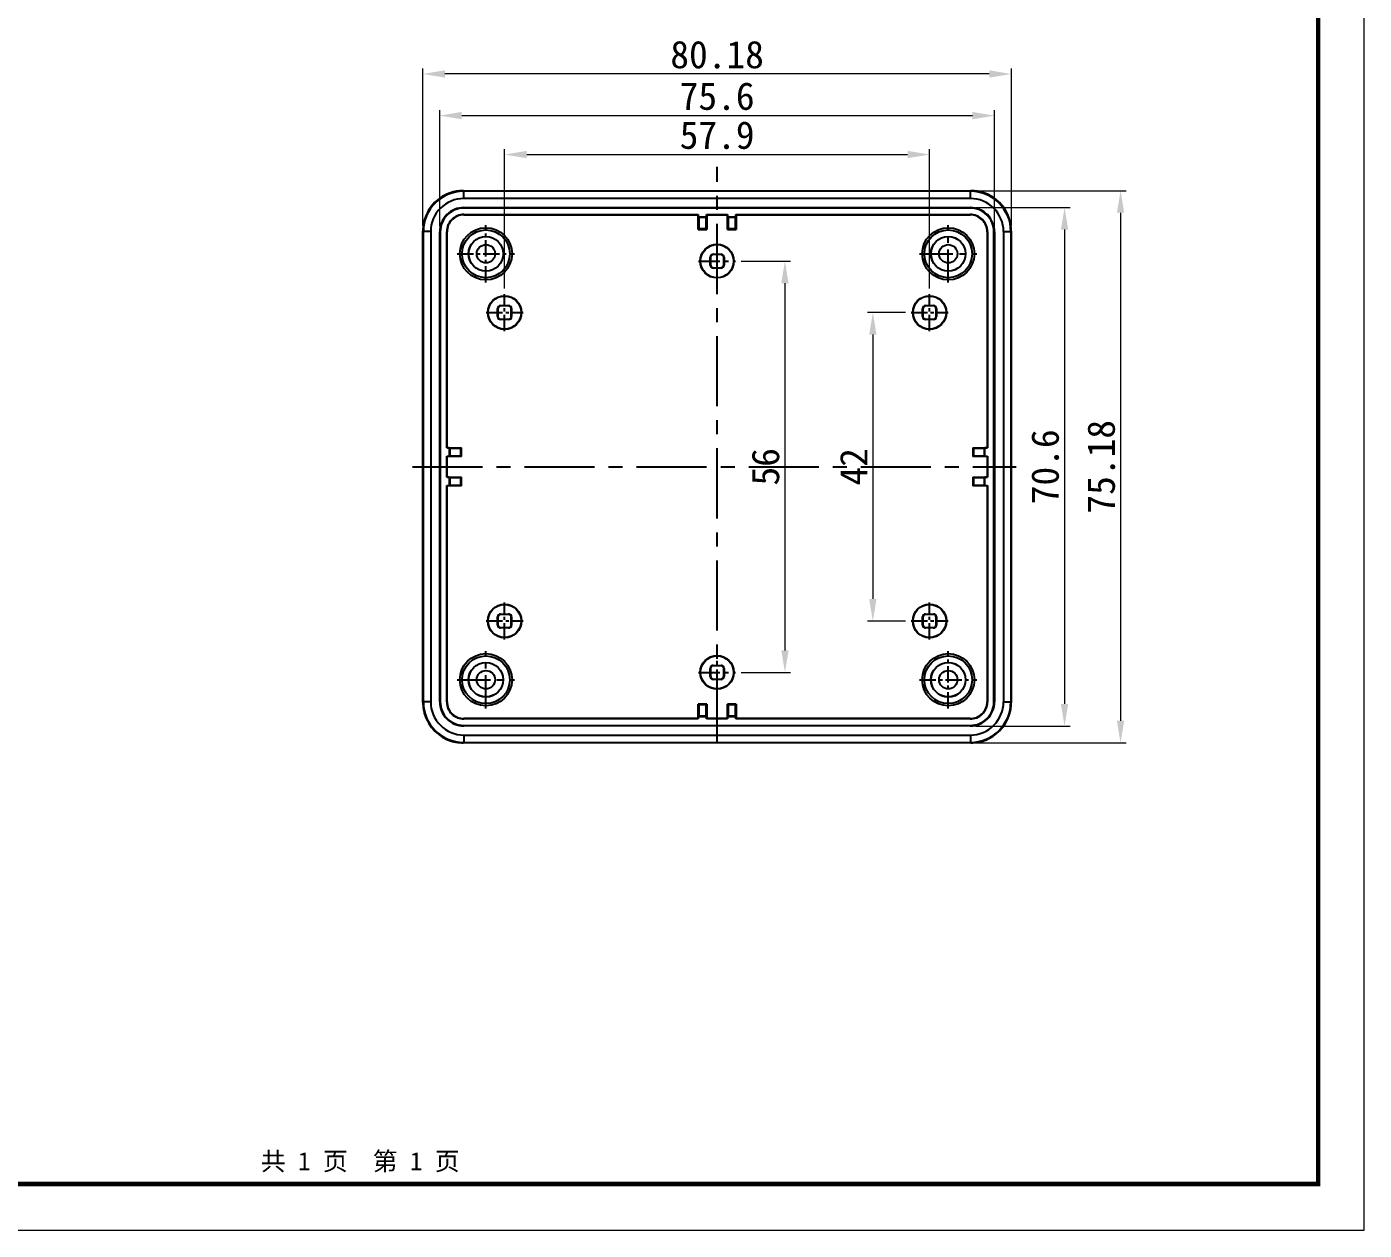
# Model space of a CAD drawing. Header units: millimetres. Extents: x 1760 to 2124, y -231 to 22.
# Drawn here: x 1942 to 2124.2, y -231.2 to -67.3 of the extents above; entities that cross this region are included whole.
import ezdxf

# ---------------------------------------------------------------- set-up
doc = ezdxf.new("R2010")
doc.units = ezdxf.units.MM
doc.linetypes.add('CENTER', pattern=[50.8, 31.75, -6.35, 6.35, -6.35])
doc.layers.add('dim', color=3, linetype='Continuous', lineweight=9)
doc.layers.add('from', color=7, linetype='Continuous', lineweight=13)
doc.styles.add('宋体', font='SimSun.ttf')
doc.dimstyles.new('YanXiu', dxfattribs={"dimscale": 1.5, "dimtxt": 2.5, "dimasz": 2.2, "dimexe": 0.65, "dimexo": 0.65, "dimgap": 0.5, "dimtad": 1, "dimdsep": 46, "dimtxsty": '宋体', "dimcen": 0, "dimclrd": 3, "dimclre": 3, "dimclrt": 3, "dimazin": 2, "dimtfac": 1, "dimtofl": 0, "dimtmove": 0, "dimatfit": 3, "dimfxl": 1, "dimlwd": 5, "dimlwe": 5, "dimarcsym": 0})

# ---------------------------------------------------------------- blocks, each defined once
blk = doc.blocks.new('*D11')
at = {"layer": 'Defpoints', "color": 0}
for p in [(2065.02, -84.69), (2007.12, -103.68), (2065.02, -103.68)]:
    blk.add_point(p, dxfattribs=at)
at = {"layer": 'dim', "color": 3, "lineweight": 5}
for p, q in [((2007.12, -102.93), (2007.12, -83.94)), ((2010.12, -84.69), (2062.02, -84.69)), ((2065.02, -102.93), (2065.02, -83.94))]:
    blk.add_line(p, q, dxfattribs=at)
at = {"layer": 'dim', "color": 3}
for points in [[(2010.12, -84.19), (2010.12, -85.19), (2007.12, -84.69)], [(2062.02, -84.19), (2062.02, -85.19), (2065.02, -84.69)]]:
    blk.add_solid(points, dxfattribs=at)
at = {"layer": 'dim', "color": 3, "insert": (2036.07, -82.07), "char_height": 3.75, "attachment_point": 5, "style": '宋体'}
blk.add_mtext('57.9', dxfattribs=at)
blk = doc.blocks.new('*D12')
at = {"layer": 'Defpoints', "color": 0}
for p in [(2038.59, -99.21), (2038.59, -155.21), (2045.31, -155.21)]:
    blk.add_point(p, dxfattribs=at)
at = {"layer": 'dim', "color": 3, "lineweight": 5}
for p, q in [((2039.34, -99.21), (2046.06, -99.21)), ((2045.31, -102.21), (2045.31, -152.21)), ((2039.34, -155.21), (2046.06, -155.21))]:
    blk.add_line(p, q, dxfattribs=at)
at = {"layer": 'dim', "color": 3}
for points in [[(2044.81, -102.21), (2045.81, -102.21), (2045.31, -99.21)], [(2044.81, -152.21), (2045.81, -152.21), (2045.31, -155.21)]]:
    blk.add_solid(points, dxfattribs=at)
at = {"layer": 'dim', "color": 3, "insert": (2042.68, -127.21), "char_height": 3.75, "attachment_point": 5, "rotation": 90, "style": '宋体'}
blk.add_mtext('56', dxfattribs=at)
blk = doc.blocks.new('*D13')
at = {"layer": 'Defpoints', "color": 0}
for p in [(2062.49, -106.21), (2057.29, -148.21), (2062.49, -148.21)]:
    blk.add_point(p, dxfattribs=at)
at = {"layer": 'dim', "color": 3, "lineweight": 5}
for p, q in [((2061.74, -106.21), (2056.54, -106.21)), ((2057.29, -109.21), (2057.29, -145.21)), ((2061.74, -148.21), (2056.54, -148.21))]:
    blk.add_line(p, q, dxfattribs=at)
at = {"layer": 'dim', "color": 3}
for points in [[(2056.79, -109.21), (2057.79, -109.21), (2057.29, -106.21)], [(2056.79, -145.21), (2057.79, -145.21), (2057.29, -148.21)]]:
    blk.add_solid(points, dxfattribs=at)
at = {"layer": 'dim', "color": 3, "insert": (2054.67, -127.21), "char_height": 3.75, "attachment_point": 5, "rotation": 90, "style": '宋体'}
blk.add_mtext('42', dxfattribs=at)
blk = doc.blocks.new('*D33')
at = {"layer": 'Defpoints', "color": 0}
for p in [(2073.86, -79.39), (1998.27, -95.21), (2073.86, -95.21)]:
    blk.add_point(p, dxfattribs=at)
at = {"layer": 'dim', "color": 3, "lineweight": 5}
for p, q in [((1998.27, -94.46), (1998.27, -78.64)), ((2001.27, -79.39), (2070.86, -79.39)), ((2073.86, -94.46), (2073.86, -78.64))]:
    blk.add_line(p, q, dxfattribs=at)
at = {"layer": 'dim', "color": 3}
for points in [[(2001.27, -78.89), (2001.27, -79.89), (1998.27, -79.39)], [(2070.86, -78.89), (2070.86, -79.89), (2073.86, -79.39)]]:
    blk.add_solid(points, dxfattribs=at)
at = {"layer": 'dim', "color": 3, "insert": (2036.07, -76.76), "char_height": 3.75, "attachment_point": 5, "style": '宋体'}
blk.add_mtext('75.6', dxfattribs=at)
blk = doc.blocks.new('*D34')
at = {"layer": 'Defpoints', "color": 0}
for p in [(2070.57, -91.91), (2070.57, -162.51), (2083.41, -162.51)]:
    blk.add_point(p, dxfattribs=at)
at = {"layer": 'dim', "color": 3, "lineweight": 5}
for p, q in [((2071.32, -91.91), (2084.16, -91.91)), ((2083.41, -94.91), (2083.41, -159.51)), ((2071.32, -162.51), (2084.16, -162.51))]:
    blk.add_line(p, q, dxfattribs=at)
at = {"layer": 'dim', "color": 3}
for points in [[(2082.91, -94.91), (2083.91, -94.91), (2083.41, -91.91)], [(2082.91, -159.51), (2083.91, -159.51), (2083.41, -162.51)]]:
    blk.add_solid(points, dxfattribs=at)
at = {"layer": 'dim', "color": 3, "insert": (2080.78, -127.21), "char_height": 3.75, "attachment_point": 5, "rotation": 90, "style": '宋体'}
blk.add_mtext('70.6', dxfattribs=at)
blk = doc.blocks.new('*D42')
at = {"layer": 'Defpoints', "color": 0}
for p in [(2070.66, -89.62), (2070.66, -164.8), (2091.04, -164.8)]:
    blk.add_point(p, dxfattribs=at)
at = {"layer": 'dim', "color": 3, "lineweight": 5}
for p, q in [((2071.41, -89.62), (2091.79, -89.62)), ((2091.04, -92.62), (2091.04, -161.8)), ((2071.41, -164.8), (2091.79, -164.8))]:
    blk.add_line(p, q, dxfattribs=at)
at = {"layer": 'dim', "color": 3}
for points in [[(2090.54, -92.62), (2091.54, -92.62), (2091.04, -89.62)], [(2090.54, -161.8), (2091.54, -161.8), (2091.04, -164.8)]]:
    blk.add_solid(points, dxfattribs=at)
at = {"layer": 'dim', "color": 3, "insert": (2088.42, -127.21), "char_height": 3.75, "attachment_point": 5, "rotation": 90, "style": '宋体'}
blk.add_mtext('75.18', dxfattribs=at)
blk = doc.blocks.new('*D43')
at = {"layer": 'Defpoints', "color": 0}
for p in [(1995.97, -73.72), (1995.97, -95.11), (2076.16, -95.11)]:
    blk.add_point(p, dxfattribs=at)
at = {"layer": 'dim', "color": 3, "lineweight": 5}
for p, q in [((1995.97, -94.36), (1995.97, -72.97)), ((2073.16, -73.72), (1998.97, -73.72)), ((2076.16, -94.36), (2076.16, -72.97))]:
    blk.add_line(p, q, dxfattribs=at)
at = {"layer": 'dim', "color": 3}
for points in [[(1998.97, -73.22), (1998.97, -74.22), (1995.97, -73.72)], [(2073.16, -73.22), (2073.16, -74.22), (2076.16, -73.72)]]:
    blk.add_solid(points, dxfattribs=at)
at = {"layer": 'dim', "color": 3, "insert": (2036.07, -71.1), "char_height": 3.75, "attachment_point": 5, "style": '宋体'}
blk.add_mtext('80.18', dxfattribs=at)

msp = doc.modelspace()

# ---------------------------------------------------------------- linework, layer by layer
at = {"color": 1, "linetype": 'CENTER', "ltscale": 0.300729}
for p, q in [((2036.065, -164.798), (2036.065, -86.349)), ((1994.541, -127.207), (2076.796, -127.207))]:
    msp.add_line(p, q, dxfattribs=at)
at = {"color": 7, "linetype": 'Continuous'}
for p, q in [((2001.473, -89.616), (2070.658, -89.616)), ((2001.538, -89.681), (2001.473, -89.616)), ((2001.473, -89.616), (2001.473, -89.616)), ((2070.593, -89.681), (2001.538, -89.681)), ((2001.538, -90.681), (2001.538, -89.681)), ((2070.593, -90.681), (2001.538, -90.681)), ((2070.593, -89.681), (2070.658, -89.616)), ((2070.593, -90.681), (2070.593, -89.681)), ((2070.658, -89.616), (2070.658, -89.616)), ((2001.565, -91.908), (2070.565, -91.908)), ((2001.565, -91.983), (2001.565, -91.908)), ((2070.565, -91.983), (2001.565, -91.983)), ((2001.565, -92.863), (2033.494, -92.863)), ((2001.565, -92.908), (2001.565, -92.863)), ((2001.565, -92.908), (2033.464, -92.908)), ((2033.464, -92.908), (2033.494, -92.863)), ((2033.464, -94.877), (2033.464, -92.908)), ((2033.494, -92.863), (2033.494, -93.204)), ((2034.637, -92.863), (2037.494, -92.863)), ((2034.667, -92.908), (2034.637, -92.863)), ((2034.637, -93.204), (2034.637, -92.863)), ((2034.667, -92.908), (2037.464, -92.908)), ((2034.667, -92.908), (2034.667, -94.877)), ((2037.464, -92.908), (2037.494, -92.863)), ((2037.464, -94.877), (2037.464, -92.908)), ((2037.494, -92.863), (2037.494, -93.204)), ((2038.637, -92.863), (2070.565, -92.863)), ((2038.667, -92.908), (2038.637, -92.863)), ((2038.637, -93.204), (2038.637, -92.863)), ((2038.667, -92.908), (2070.565, -92.908)), ((2038.667, -92.908), (2038.667, -94.877)), ((2070.565, -91.983), (2070.565, -91.908)), ((2070.565, -92.908), (2070.565, -92.863)), ((2034.637, -93.204), (2033.494, -93.204)), ((2033.565, -93.275), (2033.494, -93.204)), ((2034.565, -93.275), (2033.565, -93.275)), ((2033.565, -93.275), (2033.565, -94.775)), ((2034.565, -93.275), (2034.637, -93.204)), ((2034.565, -94.775), (2034.565, -93.275)), ((2038.637, -93.204), (2037.494, -93.204)), ((2037.565, -93.275), (2037.494, -93.204)), ((2038.565, -93.275), (2037.565, -93.275)), ((2037.565, -93.275), (2037.565, -94.775)), ((2038.565, -93.275), (2038.637, -93.204)), ((2038.565, -94.775), (2038.565, -93.275)), ((1995.974, -95.114), (1995.975, -95.114)), ((1995.974, -159.3), (1995.974, -95.114)), ((1996.04, -95.18), (1995.975, -95.114)), ((1997.04, -95.18), (1996.04, -95.18)), ((1996.04, -159.234), (1996.04, -95.18)), ((1997.04, -95.18), (1997.04, -159.234)), ((1998.341, -95.207), (1998.266, -95.207)), ((1998.266, -159.207), (1998.266, -95.207)), ((1998.341, -95.207), (1998.341, -159.207)), ((1999.266, -95.207), (1999.221, -95.207)), ((1999.221, -124.635), (1999.221, -95.207)), ((1999.266, -124.606), (1999.266, -95.207)), ((2033.565, -94.775), (2033.464, -94.877)), ((2033.464, -94.877), (2034.667, -94.877)), ((2033.565, -94.775), (2034.565, -94.775)), ((2034.565, -94.775), (2034.667, -94.877)), ((2037.565, -94.775), (2037.464, -94.877)), ((2037.464, -94.877), (2038.667, -94.877)), ((2037.565, -94.775), (2038.565, -94.775)), ((2038.565, -94.775), (2038.667, -94.877)), ((2072.865, -95.207), (2072.865, -124.606)), ((2072.865, -95.207), (2072.909, -95.207)), ((2072.909, -95.207), (2072.909, -124.635)), ((2073.79, -159.207), (2073.79, -95.207)), ((2073.79, -95.207), (2073.865, -95.207)), ((2073.865, -95.207), (2073.865, -159.207)), ((2075.091, -95.18), (2075.091, -159.234)), ((2075.091, -95.18), (2076.091, -95.18)), ((2076.091, -95.18), (2076.156, -95.114)), ((2076.091, -95.18), (2076.091, -159.234)), ((2076.156, -95.114), (2076.156, -159.3)), ((2076.157, -95.114), (2076.156, -95.114)), ((2035.515, -98.257), (2036.615, -98.257)), ((2035.515, -98.257), (2035.562, -98.303)), ((2036.569, -98.303), (2035.562, -98.303)), ((2036.615, -98.257), (2036.569, -98.303)), ((2035.115, -98.657), (2035.162, -98.703)), ((2035.115, -99.757), (2035.115, -98.657)), ((2035.115, -99.757), (2035.162, -99.711)), ((2035.162, -98.703), (2035.162, -99.711)), ((2035.515, -100.157), (2035.562, -100.111)), ((2036.615, -100.157), (2035.515, -100.157)), ((2035.562, -100.111), (2036.569, -100.111)), ((2036.569, -100.111), (2036.615, -100.157)), ((2037.015, -98.657), (2036.969, -98.703)), ((2036.969, -99.711), (2036.969, -98.703)), ((2036.969, -99.711), (2037.015, -99.757)), ((2037.015, -98.657), (2037.015, -99.757)), ((2006.165, -105.657), (2006.212, -105.703)), ((2006.165, -106.757), (2006.165, -105.657)), ((2006.565, -105.257), (2007.665, -105.257)), ((2006.565, -105.257), (2006.612, -105.303)), ((2007.619, -105.303), (2006.612, -105.303)), ((2007.619, -105.303), (2007.665, -105.257)), ((2008.019, -105.703), (2008.065, -105.657)), ((2008.065, -105.657), (2008.065, -106.757)), ((2064.112, -105.703), (2064.065, -105.657)), ((2064.065, -106.757), (2064.065, -105.657)), ((2064.512, -105.303), (2064.465, -105.257)), ((2064.465, -105.257), (2065.565, -105.257)), ((2065.519, -105.303), (2064.512, -105.303)), ((2065.565, -105.257), (2065.519, -105.303)), ((2065.965, -105.657), (2065.919, -105.703)), ((2065.965, -105.657), (2065.965, -106.757)), ((2006.165, -106.757), (2006.212, -106.711)), ((2006.212, -105.703), (2006.212, -106.711)), ((2006.565, -107.157), (2006.612, -107.111)), ((2007.665, -107.157), (2006.565, -107.157)), ((2006.612, -107.111), (2007.619, -107.111)), ((2007.665, -107.157), (2007.619, -107.111)), ((2008.019, -106.711), (2008.019, -105.703)), ((2008.065, -106.757), (2008.019, -106.711)), ((2064.065, -106.757), (2064.112, -106.711)), ((2064.112, -105.703), (2064.112, -106.711)), ((2064.465, -107.157), (2064.512, -107.111)), ((2065.565, -107.157), (2064.465, -107.157)), ((2064.512, -107.111), (2065.519, -107.111)), ((2065.565, -107.157), (2065.519, -107.111)), ((2065.919, -106.711), (2065.919, -105.703)), ((2065.965, -106.757), (2065.919, -106.711)), ((1999.266, -124.606), (1999.221, -124.635)), ((1999.562, -124.635), (1999.221, -124.635)), ((1999.266, -124.606), (2001.235, -124.606)), ((1999.634, -124.707), (1999.562, -124.635)), ((1999.562, -124.635), (1999.562, -125.779)), ((1999.634, -125.707), (1999.562, -125.779)), ((2001.134, -124.707), (1999.634, -124.707)), ((1999.634, -124.707), (1999.634, -125.707)), ((1999.634, -125.707), (2001.134, -125.707)), ((2001.134, -124.707), (2001.235, -124.606)), ((2001.134, -125.707), (2001.134, -124.707)), ((2001.134, -125.707), (2001.235, -125.808)), ((2001.235, -125.808), (2001.235, -124.606)), ((2070.896, -124.606), (2070.896, -125.808)), ((2070.997, -124.707), (2070.896, -124.606)), ((2070.896, -124.606), (2072.865, -124.606)), ((2070.997, -125.707), (2070.896, -125.808)), ((2070.997, -124.707), (2070.997, -125.707)), ((2072.497, -124.707), (2070.997, -124.707)), ((2070.997, -125.707), (2072.497, -125.707)), ((2072.497, -124.707), (2072.569, -124.635)), ((2072.497, -125.707), (2072.497, -124.707)), ((2072.497, -125.707), (2072.569, -125.779)), ((2072.569, -125.779), (2072.569, -124.635)), ((2072.909, -124.635), (2072.569, -124.635)), ((2072.865, -124.606), (2072.909, -124.635)), ((1999.221, -125.779), (1999.562, -125.779)), ((1999.266, -125.808), (1999.221, -125.779)), ((1999.221, -128.635), (1999.221, -125.779)), ((2001.235, -125.808), (1999.266, -125.808)), ((1999.266, -128.606), (1999.266, -125.808)), ((2072.865, -125.808), (2070.896, -125.808)), ((2072.569, -125.779), (2072.909, -125.779)), ((2072.865, -125.808), (2072.909, -125.779)), ((2072.865, -125.808), (2072.865, -128.606)), ((2072.909, -125.779), (2072.909, -128.635)), ((1999.266, -128.606), (1999.221, -128.635)), ((1999.562, -128.635), (1999.221, -128.635)), ((1999.266, -128.606), (2001.235, -128.606)), ((1999.634, -128.707), (1999.562, -128.635)), ((1999.562, -128.635), (1999.562, -129.779)), ((2001.134, -128.707), (1999.634, -128.707)), ((1999.634, -128.707), (1999.634, -129.707)), ((2001.134, -128.707), (2001.235, -128.606)), ((2001.134, -129.707), (2001.134, -128.707)), ((2001.235, -129.808), (2001.235, -128.606)), ((2070.896, -128.606), (2070.896, -129.808)), ((2070.997, -128.707), (2070.896, -128.606)), ((2070.896, -128.606), (2072.865, -128.606)), ((2070.997, -128.707), (2070.997, -129.707)), ((2072.497, -128.707), (2070.997, -128.707)), ((2072.497, -128.707), (2072.569, -128.635)), ((2072.497, -129.707), (2072.497, -128.707)), ((2072.569, -129.779), (2072.569, -128.635)), ((2072.909, -128.635), (2072.569, -128.635)), ((2072.865, -128.606), (2072.909, -128.635)), ((1999.221, -129.779), (1999.562, -129.779)), ((1999.266, -129.808), (1999.221, -129.779)), ((1999.221, -159.207), (1999.221, -129.779)), ((2001.235, -129.808), (1999.266, -129.808)), ((1999.266, -159.207), (1999.266, -129.808)), ((1999.634, -129.707), (1999.562, -129.779)), ((1999.634, -129.707), (2001.134, -129.707)), ((2001.134, -129.707), (2001.235, -129.808)), ((2070.997, -129.707), (2070.896, -129.808)), ((2072.865, -129.808), (2070.896, -129.808)), ((2070.997, -129.707), (2072.497, -129.707)), ((2072.497, -129.707), (2072.569, -129.779)), ((2072.569, -129.779), (2072.909, -129.779)), ((2072.865, -129.808), (2072.909, -129.779)), ((2072.865, -129.808), (2072.865, -159.207)), ((2072.909, -129.779), (2072.909, -159.207)), ((2006.565, -147.257), (2007.665, -147.257)), ((2006.565, -147.257), (2006.612, -147.303)), ((2007.619, -147.303), (2006.612, -147.303)), ((2007.665, -147.257), (2007.619, -147.303)), ((2064.465, -147.257), (2064.512, -147.303)), ((2064.465, -147.257), (2065.565, -147.257)), ((2065.519, -147.303), (2064.512, -147.303)), ((2065.565, -147.257), (2065.519, -147.303)), ((2006.165, -148.757), (2006.165, -147.657)), ((2006.165, -147.657), (2006.212, -147.703)), ((2006.165, -148.757), (2006.212, -148.711)), ((2006.212, -147.703), (2006.212, -148.711)), ((2006.565, -149.157), (2006.612, -149.111)), ((2007.665, -149.157), (2006.565, -149.157)), ((2006.612, -149.111), (2007.619, -149.111)), ((2007.619, -149.111), (2007.665, -149.157)), ((2008.065, -147.657), (2008.019, -147.703)), ((2008.019, -148.711), (2008.019, -147.703)), ((2008.019, -148.711), (2008.065, -148.757)), ((2008.065, -147.657), (2008.065, -148.757)), ((2064.065, -148.757), (2064.065, -147.657)), ((2064.065, -147.657), (2064.112, -147.703)), ((2064.112, -148.711), (2064.065, -148.757)), ((2064.112, -147.703), (2064.112, -148.711)), ((2064.512, -149.111), (2064.465, -149.157)), ((2065.565, -149.157), (2064.465, -149.157)), ((2064.512, -149.111), (2065.519, -149.111)), ((2065.565, -149.157), (2065.519, -149.111)), ((2065.965, -147.657), (2065.919, -147.703)), ((2065.919, -148.711), (2065.919, -147.703)), ((2065.965, -148.757), (2065.919, -148.711)), ((2065.965, -147.657), (2065.965, -148.757)), ((2035.115, -155.757), (2035.115, -154.657)), ((2035.115, -154.657), (2035.162, -154.703)), ((2035.162, -154.703), (2035.162, -155.711)), ((2035.515, -154.257), (2035.562, -154.303)), ((2035.515, -154.257), (2036.615, -154.257)), ((2036.569, -154.303), (2035.562, -154.303)), ((2036.569, -154.303), (2036.615, -154.257)), ((2036.969, -154.703), (2037.015, -154.657)), ((2036.969, -155.711), (2036.969, -154.703)), ((2037.015, -154.657), (2037.015, -155.757)), ((2035.115, -155.757), (2035.162, -155.711)), ((2035.515, -156.157), (2035.562, -156.111)), ((2036.615, -156.157), (2035.515, -156.157)), ((2035.562, -156.111), (2036.569, -156.111)), ((2036.615, -156.157), (2036.569, -156.111)), ((2037.015, -155.757), (2036.969, -155.711)), ((1995.974, -159.3), (1995.975, -159.3)), ((1996.04, -159.234), (1995.975, -159.3)), ((1997.04, -159.234), (1996.04, -159.234)), ((1998.341, -159.207), (1998.266, -159.207)), ((1999.266, -159.207), (1999.221, -159.207)), ((2033.464, -161.506), (2033.464, -159.537)), ((2033.565, -159.639), (2033.464, -159.537)), ((2034.667, -159.537), (2033.464, -159.537)), ((2033.565, -159.639), (2033.565, -161.139)), ((2034.565, -159.639), (2033.565, -159.639)), ((2034.565, -159.639), (2034.667, -159.537)), ((2034.565, -161.139), (2034.565, -159.639)), ((2034.667, -159.537), (2034.667, -161.506)), ((2037.464, -161.506), (2037.464, -159.537)), ((2037.565, -159.639), (2037.464, -159.537)), ((2038.667, -159.537), (2037.464, -159.537)), ((2037.565, -159.639), (2037.565, -161.139)), ((2038.565, -159.639), (2037.565, -159.639)), ((2038.565, -159.639), (2038.667, -159.537)), ((2038.565, -161.139), (2038.565, -159.639)), ((2038.667, -159.537), (2038.667, -161.506)), ((2072.865, -159.207), (2072.909, -159.207)), ((2073.79, -159.207), (2073.865, -159.207)), ((2075.091, -159.234), (2076.091, -159.234)), ((2076.091, -159.234), (2076.156, -159.3)), ((2076.157, -159.3), (2076.156, -159.3)), ((2033.464, -161.506), (2001.565, -161.506)), ((2001.565, -161.506), (2001.565, -161.551)), ((2033.494, -161.551), (2001.565, -161.551)), ((2033.464, -161.506), (2033.494, -161.551)), ((2033.565, -161.139), (2033.494, -161.21)), ((2033.494, -161.21), (2033.494, -161.551)), ((2033.494, -161.21), (2034.637, -161.21)), ((2033.565, -161.139), (2034.565, -161.139)), ((2034.565, -161.139), (2034.637, -161.21)), ((2034.637, -161.551), (2034.637, -161.21)), ((2034.667, -161.506), (2034.637, -161.551)), ((2037.494, -161.551), (2034.637, -161.551)), ((2037.464, -161.506), (2034.667, -161.506)), ((2037.464, -161.506), (2037.494, -161.551)), ((2037.565, -161.139), (2037.494, -161.21)), ((2037.494, -161.21), (2037.494, -161.551)), ((2037.494, -161.21), (2038.637, -161.21)), ((2037.565, -161.139), (2038.565, -161.139)), ((2038.565, -161.139), (2038.637, -161.21)), ((2038.637, -161.551), (2038.637, -161.21)), ((2038.667, -161.506), (2038.637, -161.551)), ((2070.565, -161.551), (2038.637, -161.551)), ((2070.565, -161.506), (2038.667, -161.506)), ((2070.565, -161.506), (2070.565, -161.551)), ((2001.538, -163.733), (2001.538, -164.732)), ((2001.538, -163.733), (2070.593, -163.733)), ((2001.565, -162.431), (2070.565, -162.431)), ((2001.565, -162.431), (2001.565, -162.506)), ((2070.565, -162.506), (2001.565, -162.506)), ((2070.565, -162.431), (2070.565, -162.506)), ((2070.593, -163.733), (2070.593, -164.732)), ((2001.538, -164.732), (2001.473, -164.798)), ((2001.473, -164.798), (2001.473, -164.798)), ((2070.658, -164.798), (2001.473, -164.798)), ((2001.538, -164.732), (2070.593, -164.732)), ((2070.593, -164.732), (2070.658, -164.798)), ((2070.658, -164.798), (2070.658, -164.798))]:
    msp.add_line(p, q, dxfattribs=at)
at = {"color": 1, "linetype": 'CENTER', "ltscale": 0.07}
for p, q in [((2004.565, -102.12), (2004.565, -94.294)), ((2000.652, -98.207), (2008.478, -98.207)), ((2007.115, -108.73), (2007.115, -103.684)), ((2065.015, -108.73), (2065.015, -103.684)), ((2004.592, -106.207), (2009.638, -106.207)), ((2062.492, -106.207), (2067.538, -106.207)), ((2007.115, -150.73), (2007.115, -145.684)), ((2065.015, -150.73), (2065.015, -145.684)), ((2004.592, -148.207), (2009.638, -148.207)), ((2062.492, -148.207), (2067.538, -148.207)), ((2067.565, -160.12), (2067.565, -152.294)), ((2063.652, -156.207), (2071.478, -156.207))]:
    msp.add_line(p, q, dxfattribs=at)
at = {"color": 1, "linetype": 'CENTER', "ltscale": 0.142292}
for p, q in [((2067.565, -102.12), (2067.565, -94.294)), ((2063.652, -98.207), (2071.478, -98.207)), ((2004.565, -160.12), (2004.565, -152.294)), ((2000.652, -156.207), (2008.478, -156.207))]:
    msp.add_line(p, q, dxfattribs=at)
at = {"color": 1, "linetype": 'CENTER', "ltscale": 0.091745}
for p, q in [((2036.065, -101.73), (2036.065, -96.684)), ((2033.542, -99.207), (2038.588, -99.207)), ((2036.065, -157.73), (2036.065, -152.684)), ((2033.542, -155.207), (2038.588, -155.207))]:
    msp.add_line(p, q, dxfattribs=at)
at = {"color": 7, "linetype": 'Continuous'}
for points in [[(2001.473, -89.616), (2000.553, -89.693), (1999.463, -89.996), (1998.456, -90.517), (1997.577, -91.234), (1996.864, -92.116), (1996.347, -93.124), (1996.048, -94.215), (1995.974, -95.114)], [(2001.473, -89.616), (2000.553, -89.693), (1999.463, -89.996), (1998.456, -90.517), (1997.577, -91.234), (1996.864, -92.116), (1996.347, -93.124), (1996.048, -94.215), (1995.974, -95.114)], [(2076.157, -95.114), (2076.079, -94.195), (2075.776, -93.104), (2075.255, -92.098), (2074.539, -91.219), (2073.657, -90.505), (2072.649, -89.989), (2071.558, -89.69), (2070.658, -89.616)], [(2076.157, -95.114), (2076.079, -94.195), (2075.776, -93.104), (2075.255, -92.098), (2074.539, -91.219), (2073.657, -90.505), (2072.649, -89.989), (2071.558, -89.69), (2070.658, -89.616)], [(1995.974, -159.3), (1996.052, -160.219), (1996.355, -161.31), (1996.876, -162.316), (1997.592, -163.195), (1998.474, -163.909), (1999.482, -164.425), (2000.573, -164.724), (2001.473, -164.798)], [(1995.974, -159.3), (1996.052, -160.219), (1996.355, -161.31), (1996.876, -162.316), (1997.592, -163.195), (1998.474, -163.909), (1999.482, -164.425), (2000.573, -164.724), (2001.473, -164.798)], [(2070.658, -164.798), (2071.577, -164.721), (2072.668, -164.418), (2073.675, -163.897), (2074.554, -163.18), (2075.267, -162.298), (2075.784, -161.29), (2076.082, -160.199), (2076.157, -159.3)], [(2070.658, -164.798), (2071.577, -164.721), (2072.668, -164.418), (2073.675, -163.897), (2074.554, -163.18), (2075.267, -162.298), (2075.784, -161.29), (2076.082, -160.199), (2076.157, -159.3)]]:
    msp.add_lwpolyline(points, dxfattribs=at)
for centre, radius in [((2004.565, -98.207), 3.557), ((2067.565, -98.207), 3.557), ((2004.565, -98.207), 3.25), ((2004.565, -98.207), 2.358), ((2004.565, -98.207), 2.35), ((2067.565, -98.207), 3.25), ((2067.565, -98.207), 2.358), ((2067.565, -98.207), 2.35), ((2004.565, -98.207), 1.25), ((2036.065, -99.207), 2.294), ((2036.065, -99.207), 2.25), ((2067.565, -98.207), 1.25), ((2007.115, -106.207), 2.294), ((2007.115, -106.207), 2.25), ((2065.015, -106.207), 2.294), ((2065.015, -106.207), 2.25), ((2007.115, -148.207), 2.294), ((2007.115, -148.207), 2.25), ((2065.015, -148.207), 2.294), ((2065.015, -148.207), 2.25), ((2004.565, -156.207), 3.557), ((2004.565, -156.207), 3.25), ((2036.065, -155.207), 2.294), ((2036.065, -155.207), 2.25), ((2067.565, -156.207), 3.557), ((2067.565, -156.207), 3.25), ((2004.565, -156.207), 2.358), ((2004.565, -156.207), 2.35), ((2067.565, -156.207), 2.358), ((2067.565, -156.207), 2.35), ((2004.565, -156.207), 1.25), ((2067.565, -156.207), 1.25)]:
    msp.add_circle(centre, radius, dxfattribs=at)
for centre, radius, start, end in [((2001.538, -95.18), 5.498, 90.00216, 179.99784), ((2001.47, -95.111), 5.494, 107.07803, 163.1636), ((2001.537, -95.179), 4.498, 89.9922, 180.0078), ((2001.471, -95.105), 5.488, 100.45556, 107.0839), ((2001.475, -95.13), 5.513, 90.02355, 100.45155), ((2070.593, -95.18), 5.498, 0.00216, 89.99784), ((2070.593, -95.179), 4.498, 359.9922, 90.0078), ((2070.656, -95.13), 5.514, 79.65515, 89.97637), ((2070.66, -95.105), 5.488, 73.15801, 79.65158), ((2070.661, -95.112), 5.494, 17.07803, 73.1636), ((2001.565, -95.207), 3.299, 89.99524, 180.00476), ((2001.565, -95.207), 3.224, 89.99546, 180.00454), ((2001.565, -95.207), 2.344, 89.99368, 180.00632), ((2001.565, -95.207), 2.299, 89.99318, 180.00682), ((2070.566, -95.207), 3.299, 359.99526, 90.00474), ((2070.566, -95.207), 3.224, 359.99546, 90.00454), ((2070.566, -95.207), 2.344, 359.99368, 90.00632), ((2070.566, -95.207), 2.299, 359.99319, 90.00681), ((2001.488, -95.117), 5.514, 169.65515, 179.97637), ((2001.463, -95.112), 5.488, 163.15801, 169.65158), ((2070.667, -95.113), 5.488, 10.45556, 17.0839), ((2070.643, -95.117), 5.513, 0.02355, 10.45155), ((2036.615, -99.757), 0.4, 269.9991, 0.0009), ((2001.488, -159.297), 5.513, 180.02355, 190.45155), ((2001.538, -159.234), 5.498, 180.00215, 269.99785), ((2001.463, -159.301), 5.488, 190.45556, 197.0839), ((2001.537, -159.235), 4.498, 179.99219, 270.00781), ((2001.565, -159.207), 3.299, 179.99524, 270.00476), ((2001.565, -159.207), 3.224, 179.99546, 270.00454), ((2001.565, -159.207), 2.344, 179.99368, 270.00632), ((2001.565, -159.207), 2.299, 179.99318, 270.00682), ((2070.566, -159.207), 2.299, 269.99319, 0.00681), ((2070.566, -159.207), 2.344, 269.99368, 0.00632), ((2070.566, -159.207), 3.224, 269.99546, 0.00454), ((2070.566, -159.207), 3.299, 269.99526, 0.00474), ((2070.593, -159.235), 4.498, 269.99219, 0.00781), ((2070.593, -159.234), 5.498, 270.00215, 359.99785), ((2070.668, -159.302), 5.488, 343.15801, 349.65158), ((2070.642, -159.297), 5.514, 349.65515, 359.97637), ((2001.47, -159.302), 5.494, 197.07803, 253.1636), ((2070.661, -159.303), 5.494, 287.07803, 343.1636), ((2001.471, -159.309), 5.488, 253.15801, 259.65158), ((2001.475, -159.284), 5.514, 259.65515, 269.97637), ((2070.656, -159.284), 5.513, 270.02355, 280.45155), ((2070.66, -159.309), 5.488, 280.45556, 287.0839)]:
    msp.add_arc(centre, radius, start, end, dxfattribs=at)
at = {"color": 3, "linetype": 'Continuous'}
for centre, radius, start, end in [((1992.989, -113.588), 2.986, 359.35004, 0.00509), ((2079.141, -113.588), 2.985, 179.99489, 180.55891), ((2079.142, -140.826), 2.986, 179.35004, 180.00509)]:
    msp.add_arc(centre, radius, start, end, dxfattribs=at)
at = {"color": 7, "linetype": 'Continuous'}
for centre, major_axis, start_param, end_param in [((2035.515, -98.657), (0.283, -0.283), 2.3562326, 3.9269527), ((2035.515, -98.657), (0.283, -0.283), 2.3562326, 3.9269527), ((2035.562, -98.703), (0.283, -0.283), 2.3562326, 3.9269527), ((2035.562, -98.703), (0.283, -0.283), 2.3562326, 3.9269527), ((2036.569, -98.703), (-0.283, -0.283), 2.3562326, 3.9269527), ((2036.569, -98.703), (-0.283, -0.283), 2.3562326, 3.9269527), ((2036.615, -98.657), (0.283, 0.283), -0.7853601, 0.7853601), ((2036.615, -98.657), (0.283, 0.283), -0.7853601, 0.7853601), ((2035.515, -99.757), (0.283, 0.283), -3.9269527, -2.3562326), ((2035.515, -99.757), (0.283, 0.283), 2.3562326, 3.9269527), ((2035.562, -99.711), (0.283, 0.283), 2.3562326, 3.9269527), ((2035.562, -99.711), (0.283, 0.283), 2.3562326, 3.9269527), ((2036.569, -99.711), (0.283, -0.283), -0.7853601, 0.7853601), ((2036.569, -99.711), (0.283, -0.283), -0.7853601, 0.7853601), ((2036.615, -99.757), (0.283, -0.283), -0.7853601, 0.7853601), ((2006.565, -105.657), (0.283, -0.283), 2.3562326, 3.9269527), ((2006.565, -105.657), (0.283, -0.283), 2.3562326, 3.9269527), ((2006.612, -105.703), (0.283, -0.283), 2.3562326, 3.9269527), ((2006.612, -105.703), (0.283, -0.283), 2.3562326, 3.9269527), ((2007.619, -105.703), (0.283, 0.283), -0.7853601, 0.7853601), ((2007.619, -105.703), (0.283, 0.283), -0.7853601, 0.7853601), ((2007.665, -105.657), (0.283, 0.283), -0.7853601, 0.7853601), ((2007.665, -105.657), (0.283, 0.283), -0.7853601, 0.7853601), ((2064.465, -105.657), (0.283, -0.283), 2.3562326, 3.9269527), ((2064.465, -105.657), (0.283, -0.283), 2.3562326, 3.9269527), ((2064.512, -105.703), (-0.283, 0.283), -0.7853601, 0.7853601), ((2064.512, -105.703), (-0.283, 0.283), -0.7853601, 0.7853601), ((2065.519, -105.703), (-0.283, -0.283), 2.3562326, 3.9269527), ((2065.519, -105.703), (-0.283, -0.283), 2.3562326, 3.9269527), ((2065.565, -105.657), (0.283, 0.283), -0.7853601, 0.7853601), ((2065.565, -105.657), (0.283, 0.283), -0.7853601, 0.7853601), ((2006.565, -106.757), (0.283, 0.283), -3.9269527, -2.3562326), ((2006.565, -106.757), (0.283, 0.283), -3.9269527, -2.3562326), ((2006.612, -106.711), (0.283, 0.283), 2.3562326, 3.9269527), ((2006.612, -106.711), (0.283, 0.283), 2.3562326, 3.9269527), ((2007.619, -106.711), (-0.283, 0.283), 2.3562326, 3.9269527), ((2007.619, -106.711), (-0.283, 0.283), 2.3562326, 3.9269527), ((2007.665, -106.757), (-0.283, 0.283), -3.9269527, -2.3562326), ((2007.665, -106.757), (-0.283, 0.283), -3.9269527, -2.3562326), ((2064.465, -106.757), (0.283, 0.283), 2.3562326, 3.9269527), ((2064.465, -106.757), (0.283, 0.283), 2.3562326, 3.9269527), ((2064.512, -106.711), (0.283, 0.283), 2.3562326, 3.9269527), ((2064.512, -106.711), (0.283, 0.283), 2.3562326, 3.9269527), ((2065.519, -106.711), (-0.283, 0.283), 2.3562326, 3.9269527), ((2065.519, -106.711), (-0.283, 0.283), 2.3562326, 3.9269527), ((2065.565, -106.757), (0.283, -0.283), -0.7853601, 0.7853601), ((2065.565, -106.757), (0.283, -0.283), -0.7853601, 0.7853601), ((2006.565, -147.657), (-0.283, 0.283), -0.7853601, 0.7853601), ((2006.565, -147.657), (-0.283, 0.283), -0.7853601, 0.7853601), ((2006.612, -147.703), (0.283, -0.283), 2.3562326, 3.9269527), ((2006.612, -147.703), (0.283, -0.283), 2.3562326, 3.9269527), ((2007.619, -147.703), (-0.283, -0.283), 2.3562326, 3.9269527), ((2007.619, -147.703), (-0.283, -0.283), 2.3562326, 3.9269527), ((2007.665, -147.657), (0.283, 0.283), -0.7853601, 0.7853601), ((2007.665, -147.657), (0.283, 0.283), -0.7853601, 0.7853601), ((2064.465, -147.657), (0.283, -0.283), 2.3562326, 3.9269527), ((2064.465, -147.657), (0.283, -0.283), 2.3562326, 3.9269527), ((2064.512, -147.703), (0.283, -0.283), 2.3562326, 3.9269527), ((2064.512, -147.703), (0.283, -0.283), 2.3562326, 3.9269527), ((2065.519, -147.703), (-0.283, -0.283), 2.3562326, 3.9269527), ((2065.519, -147.703), (-0.283, -0.283), 2.3562326, 3.9269527), ((2065.565, -147.657), (0.283, 0.283), -0.7853601, 0.7853601), ((2065.565, -147.657), (0.283, 0.283), -0.7853601, 0.7853601), ((2006.565, -148.757), (0.283, 0.283), -3.9269527, -2.3562326), ((2006.565, -148.757), (0.283, 0.283), -3.9269527, -2.3562326), ((2006.612, -148.711), (0.283, 0.283), 2.3562326, 3.9269527), ((2006.612, -148.711), (0.283, 0.283), 2.3562326, 3.9269527), ((2007.619, -148.711), (0.283, -0.283), -0.7853601, 0.7853601), ((2007.619, -148.711), (0.283, -0.283), -0.7853601, 0.7853601), ((2007.665, -148.757), (-0.283, 0.283), -3.9269527, -2.3562326), ((2007.665, -148.757), (-0.283, 0.283), -3.9269527, -2.3562326), ((2064.465, -148.757), (0.283, 0.283), 2.3562326, 3.9269527), ((2064.465, -148.757), (0.283, 0.283), 2.3562326, 3.9269527), ((2064.512, -148.711), (-0.283, -0.283), -0.7853601, 0.7853601), ((2064.512, -148.711), (-0.283, -0.283), -0.7853601, 0.7853601), ((2065.519, -148.711), (-0.283, 0.283), 2.3562326, 3.9269527), ((2065.519, -148.711), (-0.283, 0.283), 2.3562326, 3.9269527), ((2065.565, -148.757), (0.283, -0.283), -0.7853601, 0.7853601), ((2065.565, -148.757), (0.283, -0.283), -0.7853601, 0.7853601), ((2035.515, -154.657), (0.283, -0.283), 2.3562326, 3.9269527), ((2035.515, -154.657), (0.283, -0.283), 2.3562326, 3.9269527), ((2035.562, -154.703), (0.283, -0.283), 2.3562326, 3.9269527), ((2035.562, -154.703), (0.283, -0.283), 2.3562326, 3.9269527), ((2036.569, -154.703), (0.283, 0.283), -0.7853601, 0.7853601), ((2036.569, -154.703), (0.283, 0.283), -0.7853601, 0.7853601), ((2036.615, -154.657), (0.283, 0.283), -0.7853601, 0.7853601), ((2036.615, -154.657), (0.283, 0.283), -0.7853601, 0.7853601), ((2035.515, -155.757), (0.283, 0.283), -3.9269527, -2.3562326), ((2035.515, -155.757), (0.283, 0.283), 2.3562326, 3.9269527), ((2035.562, -155.711), (0.283, 0.283), 2.3562326, 3.9269527), ((2035.562, -155.711), (0.283, 0.283), 2.3562326, 3.9269527), ((2036.569, -155.711), (-0.283, 0.283), 2.3562326, 3.9269527), ((2036.569, -155.711), (-0.283, 0.283), 2.3562326, 3.9269527), ((2036.615, -155.757), (0.283, -0.283), -0.7853601, 0.7853601), ((2036.615, -155.757), (0.283, -0.283), -0.7853601, 0.7853601)]:
    msp.add_ellipse(centre, major_axis=major_axis, ratio=0.9999239, start_param=start_param, end_param=end_param, dxfattribs=at)
at = {"layer": 'from'}
msp.add_line((2117.964, -224.888), (2003.295, -224.888), dxfattribs=at)
msp.add_lwpolyline([(1759.757, -231.17), (2124.245, -231.17), (2124.245, 22.117), (1759.757, 22.117)], close=True, dxfattribs=at)
at = {"layer": 'from', "const_width": 0.628}
msp.add_lwpolyline([(1766.039, -224.888), (1766.039, 15.835), (2117.964, 15.835), (2117.964, -224.888), (1766.039, -224.888)], dxfattribs=at)

# ---------------------------------------------------------------- texts
at = {"layer": 'from', "insert": (1987.443, -221.909), "char_height": 1.99012, "attachment_point": 5, "style": '宋体'}
msp.add_mtext('{\\fSimSun|b0|i0|c134|p2;\\H1.25x;共 1 页  第 1 页}', dxfattribs=at)

# ---------------------------------------------------------------- dimensions: what is measured, and where the dimension line sits
at = {"layer": 'dim'}
for base, p1, p2, picture, middle in [((1995.974, -73.72), (2076.157, -95.114), (1995.974, -95.114), '*D43', (2036.065, -71.096)), ((2073.865, -79.388), (1998.266, -95.207), (2073.865, -95.207), '*D33', (2036.065, -76.763)), ((2065.015, -84.694), (2007.115, -103.684), (2065.015, -103.684), '*D11', (2036.065, -82.069))]:
    dim = msp.add_linear_dim(base=base, p1=p1, p2=p2, dimstyle='YanXiu', override={"dimasz": 2, "dimexe": 0.49975, "dimexo": 0.49975, "dimgap": 0.49975}, dxfattribs=at)
    dim.commit()
    dim.dimension.update_dxf_attribs({"geometry": picture, "text_midpoint": middle})
for base, p1, p2, picture, middle in [((2091.042, -164.798), (2070.658, -89.616), (2070.658, -164.798), '*D42', (2088.418, -127.207)), ((2083.407, -162.506), (2070.565, -91.908), (2070.565, -162.506), '*D34', (2080.782, -127.207)), ((2045.306, -155.207), (2038.588, -99.207), (2038.588, -155.207), '*D12', (2042.682, -127.207)), ((2057.293, -148.207), (2062.492, -106.207), (2062.492, -148.207), '*D13', (2054.668, -127.207))]:
    dim = msp.add_linear_dim(base=base, p1=p1, p2=p2, angle=90, dimstyle='YanXiu', override={"dimasz": 2, "dimexe": 0.49975, "dimexo": 0.49975, "dimgap": 0.49975}, dxfattribs=at)
    dim.commit()
    dim.dimension.update_dxf_attribs({"geometry": picture, "text_midpoint": middle})

doc.saveas('drawing.dxf')
